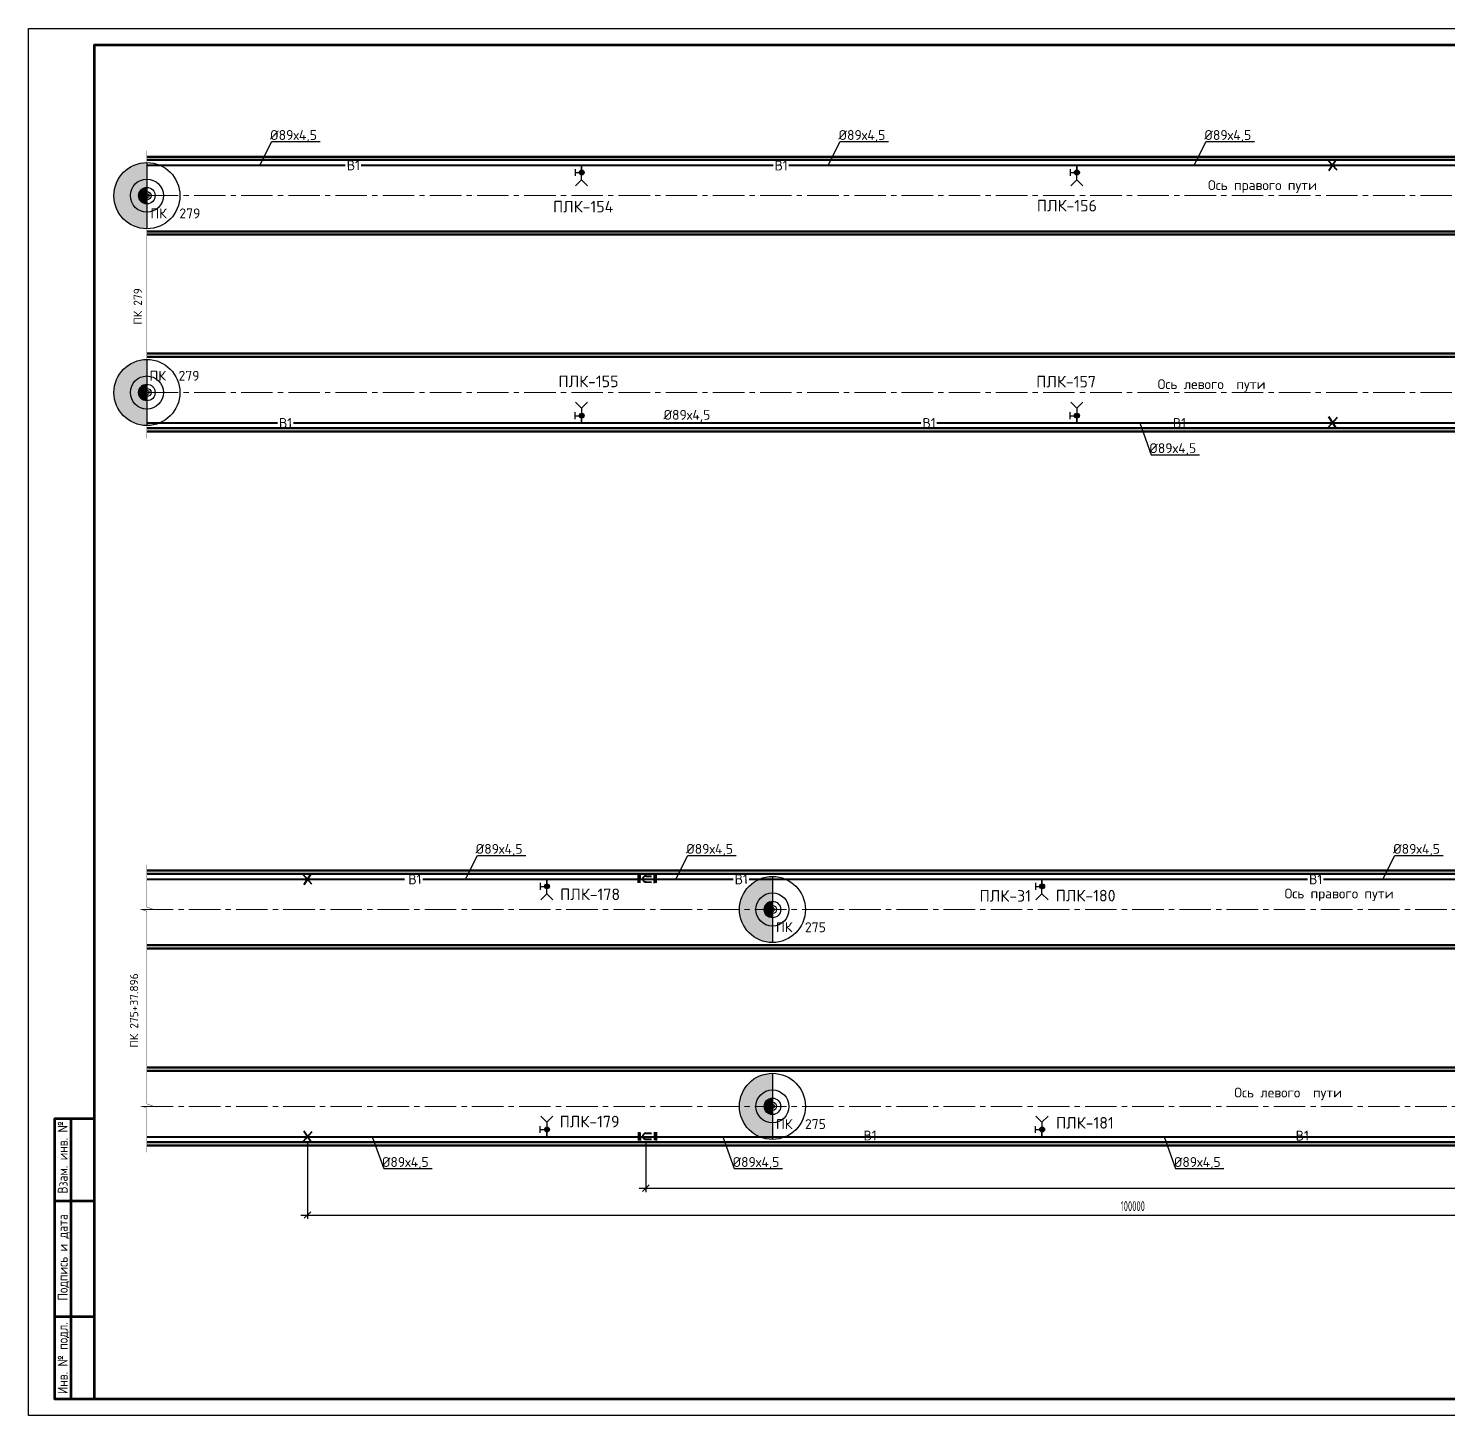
# Paper-space layout 'л2-л8' of a CAD drawing. Header units: millimetres. Extents: x 10032 to 18918, y -3051 to 627.
# Drawn here: x 10041.8 to 10471.6, y -3050.7 to -2630.7 of the extents above; entities that cross this region are included whole.
import ezdxf
from ezdxf.enums import TextEntityAlignment as Align

# ---------------------------------------------------------------- set-up
doc = ezdxf.new("R2010")
doc.units = ezdxf.units.MM
doc.header["$LTSCALE"] = 0.5
doc.linetypes.add('CENTER2', pattern=[28.575, 19.05, -3.175, 3.175, -3.175])
for name, color, linetype in [('0 @ 1', 7, 'Continuous'), ('1_NADPIS', 7, 'Continuous'), ('3_Текст', 7, 'Continuous'), ('FORMAT', 7, 'Continuous'), ('ВК_надписи', 7, 'Continuous'), ('ВК_сети', 4, 'Continuous'), ('ГТ_ПК', 2, 'Continuous'), ('ГТ_ПК @ 0.25', 2, 'Continuous'), ('ГТ_ПК @ 0.5', 2, 'Continuous'), ('ГТ_ПК @ 1', 2, 'Continuous'), ('ГТ_ПК @ 2', 2, 'Continuous'), ('ГТ_ПК @ 4', 2, 'Continuous')]:
    doc.layers.add(name, color=color, linetype=linetype)
for name, color, linetype, lineweight in [('1_PK500', 5, 'Continuous', 35), ('А_Дизайн', 16, 'Continuous', 20), ('А_Конструкции', 4, 'Continuous', 50), ('АР_Оси', 242, 'CENTER2', 18)]:
    doc.layers.add(name, color=color, linetype=linetype, lineweight=lineweight)
doc.styles.add('RS-30-06', font='romans.shx', dxfattribs={"width": 0.6, "height": 3})
doc.styles.add('ММП', font='isocpeur.ttf', dxfattribs={"width": 0.9})
doc.styles.add('Стандарт ММП', font='isocpeur.ttf')
doc.dimstyles.new('M200$0', dxfattribs={"dimscale": 0, "dimtxt": 3, "dimasz": 2, "dimexe": 1.2, "dimexo": 1.5, "dimgap": 1.2, "dimtad": 1, "dimdec": 0, "dimlfac": 200, "dimrnd": 1, "dimzin": 0, "dimdsep": 46, "dimtxsty": 'RS-30-06', "dimblk1": 'OBLIQUE', "dimblk2": 'OBLIQUE', "dimsah": 1, "dimcen": 2.5, "dimdle": 2, "dimclrt": 9, "dimadec": 0, "dimazin": 0, "dimtfac": 1, "dimtdec": 0, "dimtmove": 2, "dimatfit": 3, "dimldrblk": 'OBLIQUE', "dimfxl": 1.2, "dimtolj": 1, "dimtzin": 0, "dimarcsym": 0})

# ---------------------------------------------------------------- blocks, each defined once
blk = doc.blocks.new('ПК')
at = {"layer": 'ГТ_ПК'}
blk.add_hatch(color=0, dxfattribs=at).paths.add_polyline_path([(0, -2.5, 0.414214), (2.5, 0, 0.414214), (0, 2.5)])
at = {"layer": 'ГТ_ПК', "color": 0}
blk.add_line((0, -2.5), (0, 2.5), dxfattribs=at)
blk.add_circle((0, 0), 2.5, dxfattribs=at)
blk = doc.blocks.new('*U517')
at = {"layer": 'ГТ_ПК @ 0.25', "extrusion": (9.32183e-09, 7.72587e-22, 1), "xscale": 0.2500000000000059, "yscale": 0.2500000000000053, "zscale": 0.2500000000000053, "rotation": 180}
blk.add_blockref('ПК', (10267.13, -2897.44, 0), dxfattribs=at)
at = {"layer": 'ГТ_ПК @ 0.5', "extrusion": (9.32183e-09, 7.72587e-22, 1), "xscale": 0.5000000000000185, "yscale": 0.5000000000000173, "zscale": 0.5000000000000173, "rotation": 180}
blk.add_blockref('ПК', (10267.13, -2897.44, 0), dxfattribs=at)
at = {"layer": 'ГТ_ПК @ 1', "extrusion": (9.32183e-09, 7.72587e-22, 1), "rotation": 179.9999999999641}
blk.add_blockref('ПК', (10267.13, -2897.44, 0), dxfattribs=at)
at = {"layer": 'ГТ_ПК @ 2', "extrusion": (9.32183e-09, 7.72587e-22, 1), "xscale": 2.000000000000074, "yscale": 2.000000000000069, "zscale": 2.000000000000069, "rotation": 180}
blk.add_blockref('ПК', (10267.13, -2897.44, 0), dxfattribs=at)
at = {"layer": 'ГТ_ПК @ 4', "extrusion": (9.32183e-09, 7.72587e-22, 1), "xscale": 4.000000000000095, "yscale": 4.000000000000085, "zscale": 4.000000000000085, "rotation": 180}
blk.add_blockref('ПК', (10267.13, -2897.44, 0), dxfattribs=at)
blk = doc.blocks.new('*U519')
at = {"layer": 'ГТ_ПК @ 0.25', "extrusion": (9.32183e-09, 7.72587e-22, 1), "xscale": 0.2500000000000059, "yscale": 0.2500000000000053, "zscale": 0.2500000000000053, "rotation": 180}
blk.add_blockref('ПК', (10267.13, -2957.04, 0), dxfattribs=at)
at = {"layer": 'ГТ_ПК @ 0.5', "extrusion": (9.32183e-09, 7.72587e-22, 1), "xscale": 0.5000000000000185, "yscale": 0.5000000000000173, "zscale": 0.5000000000000173, "rotation": 180}
blk.add_blockref('ПК', (10267.13, -2957.04, 0), dxfattribs=at)
at = {"layer": 'ГТ_ПК @ 1', "extrusion": (9.32183e-09, 7.72587e-22, 1), "rotation": 179.9999999999641}
blk.add_blockref('ПК', (10267.13, -2957.04, 0), dxfattribs=at)
at = {"layer": 'ГТ_ПК @ 2', "extrusion": (9.32183e-09, 7.72587e-22, 1), "xscale": 2.000000000000074, "yscale": 2.000000000000069, "zscale": 2.000000000000069, "rotation": 180}
blk.add_blockref('ПК', (10267.13, -2957.04, 0), dxfattribs=at)
at = {"layer": 'ГТ_ПК @ 4', "extrusion": (9.32183e-09, 7.72587e-22, 1), "xscale": 4.000000000000095, "yscale": 4.000000000000085, "zscale": 4.000000000000085, "rotation": 180}
blk.add_blockref('ПК', (10267.13, -2957.04, 0), dxfattribs=at)
blk = doc.blocks.new('*U441')
at = {"color": 0, "lineweight": 25, "ltscale": 100}
blk.add_line((230, 5), (415, 5), dxfattribs=at)
at = {"layer": 'FORMAT', "color": 7, "lineweight": 25}
blk.add_lwpolyline([(0, 0), (0, 420), (2080, 420), (2080, 0), (0, 0)], dxfattribs=at)
at = {"layer": 'FORMAT', "color": 7, "lineweight": 60}
for points in [[(20, 5), (20, 415), (2075, 415), (2075, 5), (20, 5)], [(20, 5), (8, 5), (8, 90), (20, 90)], [(13, 5), (13, 90)], [(8, 65), (20, 65)], [(8, 30), (20, 30)]]:
    blk.add_lwpolyline(points, dxfattribs=at)
at = {"layer": 'FORMAT', "color": 7, "style": 'ММП', "width": 0.85}
for s, p in [('Взам. инв. №', (11.9, 67.22)), ('Подпись и дата', (11.9, 34.83))]:
    blk.add_text(s, height=3, rotation=90, dxfattribs=at).set_placement(p)
blk.add_text('Инв. № подл.', height=3, rotation=90, dxfattribs=at).set_placement((11.9, 17.38), align=Align.CENTER)
blk = doc.blocks.new('*U641')
at = {"layer": 'ГТ_ПК @ 0.25', "extrusion": (9.32183e-09, 7.72587e-22, 1), "xscale": 0.250000000000006, "yscale": 0.2500000000000053, "zscale": 0.2500000000000053, "rotation": 180}
blk.add_blockref('ПК', (10077.65, -2681.31, 0), dxfattribs=at)
at = {"layer": 'ГТ_ПК @ 0.5', "extrusion": (9.32183e-09, 7.72587e-22, 1), "xscale": 0.5000000000000187, "yscale": 0.5000000000000173, "zscale": 0.5000000000000173, "rotation": 180}
blk.add_blockref('ПК', (10077.65, -2681.31, 0), dxfattribs=at)
at = {"layer": 'ГТ_ПК @ 1', "extrusion": (9.32183e-09, 7.72587e-22, 1), "rotation": 179.9999999999641}
blk.add_blockref('ПК', (10077.65, -2681.31, 0), dxfattribs=at)
at = {"layer": 'ГТ_ПК @ 2', "extrusion": (9.32183e-09, 7.72587e-22, 1), "xscale": 2.000000000000075, "yscale": 2.000000000000069, "zscale": 2.000000000000069, "rotation": 180}
blk.add_blockref('ПК', (10077.65, -2681.31, 0), dxfattribs=at)
at = {"layer": 'ГТ_ПК @ 4', "extrusion": (9.32183e-09, 7.72587e-22, 1), "xscale": 4.000000000000096, "yscale": 4.000000000000085, "zscale": 4.000000000000085, "rotation": 180}
blk.add_blockref('ПК', (10077.65, -2681.31, 0), dxfattribs=at)
blk = doc.blocks.new('*U644')
at = {"layer": 'ГТ_ПК @ 0.25', "extrusion": (9.32183e-09, 7.72587e-22, 1), "xscale": 0.250000000000006, "yscale": 0.2500000000000053, "zscale": 0.2500000000000053, "rotation": 180}
blk.add_blockref('ПК', (10077.65, -2740.91, 0), dxfattribs=at)
at = {"layer": 'ГТ_ПК @ 0.5', "extrusion": (9.32183e-09, 7.72587e-22, 1), "xscale": 0.5000000000000187, "yscale": 0.5000000000000173, "zscale": 0.5000000000000173, "rotation": 180}
blk.add_blockref('ПК', (10077.65, -2740.91, 0), dxfattribs=at)
at = {"layer": 'ГТ_ПК @ 1', "extrusion": (9.32183e-09, 7.72587e-22, 1), "rotation": 179.9999999999641}
blk.add_blockref('ПК', (10077.65, -2740.91, 0), dxfattribs=at)
at = {"layer": 'ГТ_ПК @ 2', "extrusion": (9.32183e-09, 7.72587e-22, 1), "xscale": 2.000000000000075, "yscale": 2.000000000000069, "zscale": 2.000000000000069, "rotation": 180}
blk.add_blockref('ПК', (10077.65, -2740.91, 0), dxfattribs=at)
at = {"layer": 'ГТ_ПК @ 4', "extrusion": (9.32183e-09, 7.72587e-22, 1), "xscale": 4.000000000000096, "yscale": 4.000000000000085, "zscale": 4.000000000000085, "rotation": 180}
blk.add_blockref('ПК', (10077.65, -2740.91, 0), dxfattribs=at)
blk = doc.blocks.new('_Oblique')
at = {"linetype": 'ByBlock', "lineweight": 30}
blk.add_line((-0.5, -0.5), (0.5, 0.5), dxfattribs=at)
blk = doc.blocks.new('*D154')
at = {"color": 0, "lineweight": -2}
for p, q in [((10126.28, -2967.73), (10126.28, -2991.14)), ((10626.28, -2967.51), (10626.28, -2991.14)), ((10124.28, -2989.94), (10628.28, -2989.94))]:
    blk.add_line(p, q, dxfattribs=at)
at = {"layer": 'Defpoints', "color": 0, "linetype": 'Continuous', "lineweight": 30}
for p in [(10626.28, -2966.01, 0), (10126.28, -2966.23, 0), (10626.28, -2989.94)]:
    blk.add_point(p, dxfattribs=at)
at = {"color": 0, "linetype": 'Continuous', "lineweight": -2, "xscale": 2, "yscale": 2, "zscale": 2, "rotation": 180}
blk.add_blockref('_Oblique', (10126.28, -2989.94), dxfattribs=at)
at = {"color": 0, "linetype": 'Continuous', "lineweight": -2, "xscale": 2, "yscale": 2, "zscale": 2}
blk.add_blockref('_Oblique', (10626.28, -2989.94), dxfattribs=at)
at = {"color": 9, "linetype": 'Continuous', "lineweight": 30, "insert": (10376.28, -2987.24), "char_height": 3, "attachment_point": 5, "style": 'RS-30-06'}
blk.add_mtext('\\A1;100000', dxfattribs=at)
blk = doc.blocks.new('*D155')
at = {"color": 0, "lineweight": -2}
for p, q in [((10228.78, -2967.59), (10228.78, -2982.98)), ((10728.78, -2967.55), (10728.78, -2982.98)), ((10226.78, -2981.78), (10730.78, -2981.78))]:
    blk.add_line(p, q, dxfattribs=at)
at = {"layer": 'Defpoints', "color": 0, "linetype": 'Continuous', "lineweight": 30}
for p in [(10228.78, -2966.09, 0), (10728.78, -2966.05, 0), (10728.78, -2981.78)]:
    blk.add_point(p, dxfattribs=at)
at = {"color": 0, "linetype": 'Continuous', "lineweight": -2, "xscale": 2, "yscale": 2, "zscale": 2, "rotation": 180}
blk.add_blockref('_Oblique', (10228.78, -2981.78), dxfattribs=at)
at = {"color": 0, "linetype": 'Continuous', "lineweight": -2, "xscale": 2, "yscale": 2, "zscale": 2}
blk.add_blockref('_Oblique', (10728.78, -2981.78), dxfattribs=at)
at = {"color": 9, "linetype": 'Continuous', "lineweight": 30, "insert": (10478.78, -2979.08), "char_height": 3, "attachment_point": 5, "style": 'RS-30-06'}
blk.add_mtext('\\A1;100000', dxfattribs=at)

psp = doc.layouts.new('л2-л8')

# ---------------------------------------------------------------- hatches: boundary and pattern name
at = {"layer": 'ВК_сети', "ltscale": 0.5}
h = psp.add_hatch(color=5, dxfattribs=at)
h.paths.add_polyline_path([(10210.1121, -2674.3, 0.41421356), (10209.3621, -2673.55), (10209.3621, -2674.3)])
h.paths.add_polyline_path([(10210.1121, -2674.3), (10209.3621, -2674.3), (10209.3621, -2675.05, 0.41421356)])
h.paths.add_polyline_path([(10209.3621, -2674.3), (10209.3621, -2673.55, 0.58408052), (10208.7203, -2674.688)])
h.paths.add_polyline_path([(10209.3621, -2675.05), (10209.3621, -2674.3), (10208.7203, -2674.688, 0.26256208)])
h = psp.add_hatch(color=5, dxfattribs=at)
h.paths.add_polyline_path([(10360.1121, -2674.3, 0.41421356), (10359.3621, -2673.55), (10359.3621, -2674.3)])
h.paths.add_polyline_path([(10360.1121, -2674.3), (10359.3621, -2674.3), (10359.3621, -2675.05, 0.41421356)])
h.paths.add_polyline_path([(10359.3621, -2674.3), (10359.3621, -2673.55, 0.58408052), (10358.7203, -2674.688)])
h.paths.add_polyline_path([(10359.3621, -2675.05), (10359.3621, -2674.3), (10358.7203, -2674.688, 0.26256208)])
h = psp.add_hatch(color=5, dxfattribs=at)
h.paths.add_polyline_path([(10210.1121, -2747.9232, -0.41421356), (10209.3621, -2748.6732), (10209.3621, -2747.9232)])
h.paths.add_polyline_path([(10210.1121, -2747.9232), (10209.3621, -2747.9232), (10209.3621, -2747.1732, -0.41421356)])
h.paths.add_polyline_path([(10209.3621, -2747.9232), (10209.3621, -2748.6732, -0.58408052), (10208.7203, -2747.5352)])
h.paths.add_polyline_path([(10209.3621, -2747.1732), (10209.3621, -2747.9232), (10208.7203, -2747.5352, -0.26256208)])
h = psp.add_hatch(color=5, dxfattribs=at)
h.paths.add_polyline_path([(10360.1121, -2747.9232, -0.41421356), (10359.3621, -2748.6732), (10359.3621, -2747.9232)])
h.paths.add_polyline_path([(10360.1121, -2747.9232), (10359.3621, -2747.9232), (10359.3621, -2747.1732, -0.41421356)])
h.paths.add_polyline_path([(10359.3621, -2747.9232), (10359.3621, -2748.6732, -0.58408052), (10358.7203, -2747.5352)])
h.paths.add_polyline_path([(10359.3621, -2747.1732), (10359.3621, -2747.9232), (10358.7203, -2747.5352, -0.26256208)])
h = psp.add_hatch(color=5, dxfattribs=at)
h.paths.add_polyline_path([(10199.5921, -2890.4304, 0.41421356), (10198.8421, -2889.6804), (10198.8421, -2890.4304)])
h.paths.add_polyline_path([(10199.5921, -2890.4304), (10198.8421, -2890.4304), (10198.8421, -2891.1804, 0.41421356)])
h.paths.add_polyline_path([(10198.8421, -2890.4304), (10198.8421, -2889.6804, 0.58408052), (10198.2003, -2890.8184)])
h.paths.add_polyline_path([(10198.8421, -2891.1804), (10198.8421, -2890.4304), (10198.2003, -2890.8184, 0.26256208)])
h = psp.add_hatch(color=5, dxfattribs=at)
h.paths.add_polyline_path([(10349.5921, -2890.4304, 0.41421356), (10348.8421, -2889.6804), (10348.8421, -2890.4304)])
h.paths.add_polyline_path([(10349.5921, -2890.4304), (10348.8421, -2890.4304), (10348.8421, -2891.1804, 0.41421356)])
h.paths.add_polyline_path([(10348.8421, -2890.4304), (10348.8421, -2889.6804, 0.58408052), (10348.2003, -2890.8184)])
h.paths.add_polyline_path([(10348.8421, -2891.1804), (10348.8421, -2890.4304), (10348.2003, -2890.8184, 0.26256208)])
h = psp.add_hatch(color=5, dxfattribs=at)
h.paths.add_polyline_path([(10199.5921, -2964.0537, -0.41421356), (10198.8421, -2964.8037), (10198.8421, -2964.0537)])
h.paths.add_polyline_path([(10199.5921, -2964.0537), (10198.8421, -2964.0537), (10198.8421, -2963.3037, -0.41421356)])
h.paths.add_polyline_path([(10198.8421, -2964.0537), (10198.8421, -2964.8037, -0.58408052), (10198.2003, -2963.6657)])
h.paths.add_polyline_path([(10198.8421, -2963.3037), (10198.8421, -2964.0537), (10198.2003, -2963.6657, -0.26256208)])
h = psp.add_hatch(color=5, dxfattribs=at)
h.paths.add_polyline_path([(10349.5921, -2964.0537, -0.41421356), (10348.8421, -2964.8037), (10348.8421, -2964.0537)])
h.paths.add_polyline_path([(10349.5921, -2964.0537), (10348.8421, -2964.0537), (10348.8421, -2963.3037, -0.41421356)])
h.paths.add_polyline_path([(10348.8421, -2964.0537), (10348.8421, -2964.8037, -0.58408052), (10348.2003, -2963.6657)])
h.paths.add_polyline_path([(10348.8421, -2963.3037), (10348.8421, -2964.0537), (10348.2003, -2963.6657, -0.26256208)])

# ---------------------------------------------------------------- linework, layer by layer
at = {"layer": 'А_Дизайн', "ltscale": 0.125, "const_width": 0.12}
for points in [[(10077.6505, -2707.2255), (10077.6505, -2681.8241), (10075.8465, -2681.2301), (10079.5186, -2681.2275), (10077.6505, -2680.5585), (10077.6505, -2667.686)], [(10077.6505, -2754.8334), (10077.6505, -2741.4241), (10075.8465, -2740.8301), (10079.5186, -2740.8275), (10077.6505, -2740.1585), (10077.6505, -2707.2255)], [(10077.6505, -2923.3556), (10077.6505, -2897.9542), (10075.8465, -2897.3602), (10079.5186, -2897.3576), (10077.6505, -2896.6886), (10077.6505, -2883.8161)], [(10077.6505, -2970.9635), (10077.6505, -2957.5542), (10075.8465, -2956.9602), (10079.5186, -2956.9576), (10077.6505, -2956.2886), (10077.6505, -2923.3556)]]:
    psp.add_lwpolyline(points, dxfattribs=at)
at = {"layer": 'А_Конструкции'}
for p, q in [((10077.6505, -2669.5116), (11406.7262, -2669.5116)), ((10077.6505, -2670.5116), (11406.7262, -2670.5116)), ((10077.6505, -2692.1116), (11406.7262, -2692.1116)), ((10077.6505, -2693.1116), (11406.7262, -2693.1116)), ((10077.6505, -2729.1116), (11406.7262, -2729.1116)), ((10077.6505, -2730.1116), (11406.7262, -2730.1116)), ((10077.6505, -2751.7116), (11406.7262, -2751.7116)), ((10077.6505, -2752.7116), (11406.7262, -2752.7116)), ((10077.6505, -2885.642), (10977.9169, -2885.642)), ((10077.6505, -2886.642), (10977.9169, -2886.642)), ((10077.6505, -2908.242), (10977.9169, -2908.242)), ((10077.6505, -2909.242), (10977.9169, -2909.242)), ((10077.6505, -2945.242), (10977.9169, -2945.242)), ((10077.6505, -2946.242), (10977.9169, -2946.242)), ((10077.6505, -2967.842), (10977.9169, -2967.842)), ((10077.6505, -2968.842), (10977.9169, -2968.842))]:
    psp.add_line(p, q, dxfattribs=at)
at = {"layer": 'АР_Оси', "color": 7}
for p, q in [((10077.6505, -2681.3116), (11405.1697, -2681.3116)), ((10077.6505, -2740.9116), (11405.1697, -2740.9116)), ((10076.0952, -2897.4421), (10976.3604, -2897.4421)), ((10076.0952, -2957.0421), (10976.3604, -2957.0421))]:
    psp.add_line(p, q, dxfattribs=at)
at = {"layer": 'ВК_надписи'}
for p, q in [((10111.8592, -2672.12, 0), (10115.5189, -2664.9223, 0)), ((10115.5189, -2664.9223, 0), (10130.1584, -2664.9223, 0)), ((10284.0263, -2672.12, 0), (10287.6861, -2664.9223, 0)), ((10287.6861, -2664.9223, 0), (10302.3255, -2664.9223, 0)), ((10394.8532, -2672.12, 0), (10398.513, -2664.9223, 0)), ((10398.513, -2664.9223, 0), (10413.1524, -2664.9223, 0)), ((10378.3739, -2750.1031, 0), (10381.8262, -2759.7343, 0)), ((10381.8262, -2759.7343, 0), (10396.4656, -2759.7343, 0)), ((10174.1221, -2888.2505, 0), (10177.7818, -2881.0528, 0)), ((10177.7818, -2881.0528, 0), (10192.4213, -2881.0528, 0)), ((10237.8949, -2888.2505, 0), (10241.5547, -2881.0528, 0)), ((10241.5547, -2881.0528, 0), (10256.1941, -2881.0528, 0)), ((10452.0296, -2888.2505, 0), (10455.6894, -2881.0528, 0)), ((10455.6894, -2881.0528, 0), (10470.3288, -2881.0528, 0)), ((10145.9266, -2966.2337, 0), (10149.3789, -2975.8648, 0)), ((10252.1386, -2966.2337, 0), (10255.5909, -2975.8648, 0)), ((10385.8057, -2966.2337, 0), (10389.258, -2975.8648, 0)), ((10149.3789, -2975.8648, 0), (10164.0183, -2975.8648, 0)), ((10255.5909, -2975.8648, 0), (10270.2303, -2975.8648, 0)), ((10389.258, -2975.8648, 0), (10403.8974, -2975.8648, 0))]:
    psp.add_line(p, q, dxfattribs=at)
at = {"layer": 'ВК_сети', "color": 5, "ltscale": 0.5}
for p, q in [((10207.3325, -2673.2683, 0), (10207.3325, -2675.3301)), ((10209.3005, -2676.5588, 0), (10209.3005, -2672.12)), ((10357.3325, -2673.2683, 0), (10357.3325, -2675.3301)), ((10359.3005, -2676.5588, 0), (10359.3005, -2672.12)), ((10207.3325, -2674.2992, 0), (10209.3621, -2674.2992, 0)), ((10209.3005, -2676.5588), (10207.4763, -2678.3829)), ((10209.3005, -2676.5588), (10211.1247, -2678.3829)), ((10357.3325, -2674.2992, 0), (10359.3621, -2674.2992, 0)), ((10359.3005, -2676.5588), (10357.4763, -2678.3829)), ((10359.3005, -2676.5588), (10361.1247, -2678.3829)), ((10207.3325, -2748.9548, 0), (10207.3325, -2746.893)), ((10209.3005, -2745.6644), (10207.4763, -2743.8402)), ((10209.3005, -2745.6644), (10211.1247, -2743.8402)), ((10209.3005, -2745.6644, 0), (10209.3005, -2750.1031)), ((10357.3325, -2748.9548, 0), (10357.3325, -2746.893)), ((10359.3005, -2745.6644), (10357.4763, -2743.8402)), ((10359.3005, -2745.6644), (10361.1247, -2743.8402)), ((10359.3005, -2745.6644, 0), (10359.3005, -2750.1031)), ((10207.3325, -2747.9239, 0), (10209.3621, -2747.9239, 0)), ((10357.3325, -2747.9239, 0), (10359.3621, -2747.9239, 0)), ((10198.7805, -2892.6892, 0), (10198.7805, -2888.2505, 0)), ((10348.7805, -2892.6892, 0), (10348.7805, -2888.2505, 0)), ((10196.8125, -2889.3988, 0), (10196.8125, -2891.4606, 0)), ((10196.8125, -2890.4297, 0), (10198.8421, -2890.4297, 0)), ((10198.7805, -2892.6892, 0), (10196.9563, -2894.5134, 0)), ((10198.7805, -2892.6892, 0), (10200.6047, -2894.5134, 0)), ((10346.8125, -2889.3988, 0), (10346.8125, -2891.4606, 0)), ((10346.8125, -2890.4297, 0), (10348.8421, -2890.4297, 0)), ((10348.7805, -2892.6892, 0), (10346.9563, -2894.5134, 0)), ((10348.7805, -2892.6892, 0), (10350.6047, -2894.5134, 0)), ((10198.7805, -2961.7949, 0), (10196.9563, -2959.9707, 0)), ((10198.7805, -2961.7949, 0), (10200.6047, -2959.9707, 0)), ((10198.7805, -2961.7949, 0), (10198.7805, -2966.2336, 0)), ((10348.7805, -2961.7949, 0), (10346.9563, -2959.9707, 0)), ((10348.7805, -2961.7949, 0), (10350.6047, -2959.9707, 0)), ((10348.7805, -2961.7949, 0), (10348.7805, -2966.2336, 0)), ((10196.8125, -2965.0853, 0), (10196.8125, -2963.0235, 0)), ((10196.8125, -2964.0544, 0), (10198.8421, -2964.0544, 0)), ((10346.8125, -2965.0853, 0), (10346.8125, -2963.0235, 0)), ((10346.8125, -2964.0544, 0), (10348.8421, -2964.0544, 0))]:
    psp.add_line(p, q, dxfattribs=at)
at = {"layer": 'ВК_сети', "color": 1, "lineweight": 30, "ltscale": 0.5, "extrusion": (-3.27269e-07, 1.1423e-06, 1)}
for p, q in [((10209.3005, -2672.12), (10209.3005, -2675.0749, 0)), ((10359.3005, -2672.12), (10359.3005, -2675.0749, 0)), ((10198.7805, -2888.2505, 0), (10198.7805, -2891.2054, 0)), ((10348.7805, -2888.2505, 0), (10348.7805, -2891.2054, 0))]:
    psp.add_line(p, q, dxfattribs=at)
at = {"layer": 'ВК_сети', "color": 5, "lineweight": 40, "ltscale": 0.5}
for p, q in [((10438.1786, -2673.6158, 0), (10435.4224, -2670.6242, 0)), ((10437.9341, -2670.4314, 0), (10435.6669, -2673.8086, 0)), ((10438.1786, -2748.4956, 0), (10435.4224, -2751.4872, 0)), ((10437.9341, -2751.6801, 0), (10435.6669, -2748.3028, 0)), ((10127.6586, -2889.7463, 0), (10124.9024, -2886.7547, 0)), ((10127.4141, -2886.5619, 0), (10125.1469, -2889.9391, 0)), ((10226.5168, -2889.408, 0), (10226.5473, -2886.9254, 0)), ((10227.0132, -2889.3479, 0), (10227.0437, -2886.8654, 0)), ((10228.8583, -2887.2976, 0), (10230.5292, -2887.3181, 0)), ((10231.4164, -2889.468, 0), (10231.4469, -2886.9855, 0)), ((10231.9128, -2889.408, 0), (10231.9432, -2886.9254, 0)), ((10228.8363, -2889.0925, 0), (10230.5072, -2889.113, 0)), ((10127.6586, -2964.7378, 0), (10124.9024, -2967.7294, 0)), ((10127.4141, -2967.9223, 0), (10125.1469, -2964.545, 0)), ((10226.5168, -2964.8788, 0), (10226.5473, -2967.3613, 0)), ((10227.0132, -2964.9388, 0), (10227.0437, -2967.4213, 0)), ((10228.8363, -2965.1942, 0), (10230.5072, -2965.1737, 0)), ((10231.4164, -2964.8187, 0), (10231.4469, -2967.3012, 0)), ((10231.9128, -2964.8788, 0), (10231.9432, -2967.3613, 0)), ((10228.8583, -2966.9891, 0), (10230.5292, -2966.9686, 0))]:
    psp.add_line(p, q, dxfattribs=at)
at = {"layer": 'ВК_сети', "color": 1, "lineweight": 30, "ltscale": 0.5, "extrusion": (-3.27269e-07, -1.1423e-06, 1)}
for p, q in [((10209.3005, -2750.1031), (10209.3005, -2747.1482, 0)), ((10359.3005, -2750.1031), (10359.3005, -2747.1482, 0)), ((10198.7805, -2966.2336, 0), (10198.7805, -2963.2787, 0)), ((10348.7805, -2966.2336, 0), (10348.7805, -2963.2787, 0))]:
    psp.add_line(p, q, dxfattribs=at)
at = {"layer": 'ВК_сети', "color": 2, "lineweight": 40, "ltscale": 0.5, "elevation": 0}
for points in [[(10077.6505, -2672.12), (10137.7392, -2672.12)], [(10142.5395, -2672.12), (10267.3087, -2672.12)], [(10272.1089, -2672.12), (10480.3783, -2672.12)], [(10077.6505, -2750.1031), (10117.217, -2750.1031)], [(10122.0172, -2750.1031), (10312.1175, -2750.1031)], [(10316.9178, -2750.1031), (10417.0335, -2750.1031)], [(10417.0335, -2750.1031), (10435.507, -2750.1031)], [(10435.507, -2750.1031), (10538.9534, -2750.1031)], [(10077.6505, -2888.2501), (10155.6432, -2888.2501)], [(10161.1971, -2888.2505), (10255.2431, -2888.2505)], [(10260.0433, -2888.2505), (10429.2203, -2888.2505)], [(10434.0205, -2888.2505), (10548.0558, -2888.2505)], [(10077.6505, -2966.2337), (11475.7834, -2966.2337)], [(10229.5177, -2966.2337), (10294.2638, -2966.2337)]]:
    psp.add_lwpolyline(points, dxfattribs=at)
at = {"layer": 'ВК_сети', "color": 5, "ltscale": 0.5}
for centre in [(10209.3621, -2674.3, 0), (10359.3621, -2674.3, 0), (10209.3621, -2747.9232, 0), (10359.3621, -2747.9232, 0), (10198.8421, -2890.4304, 0), (10348.8421, -2890.4304, 0), (10198.8421, -2964.0537, 0), (10348.8421, -2964.0537, 0)]:
    psp.add_circle(centre, 0.75, dxfattribs=at)
at = {"layer": 'ВК_сети', "color": 5, "lineweight": 40, "ltscale": 0.5}
for centre, start, end in [((10228.7805, -2888.1943, 0), 85.038167, 273.557419), ((10228.7805, -2966.0925, 0), 86.442581, 274.961833)]:
    psp.add_arc(centre, 0.9, start, end, dxfattribs=at)

# ---------------------------------------------------------------- block references
at = {"layer": '0 @ 1', "ltscale": 0.5}
psp.add_blockref('*U441', (10041.7584, -3050.668), dxfattribs=at)
at = {"layer": 'ГТ_ПК', "color": 6, "linetype": 'Continuous', "lineweight": 120}
for name in ['*U641', '*U644', '*U517', '*U519']:
    psp.add_blockref(name, (0, 0), dxfattribs=at)

# ---------------------------------------------------------------- texts
at = {"layer": '1_NADPIS', "linetype": 'Continuous', "style": 'Стандарт ММП'}
for s, p in [('ПЛК-154', (10200.6481, -2686.3843, 0)), ('ПЛК-156', (10347.2234, -2686.0809, 0)), ('ПЛК-155', (10202.3121, -2739.304, 0)), ('ПЛК-157', (10347.0225, -2739.3674, 0)), ('ПЛК-178', (10202.8011, -2894.59, 0)), ('ПЛК-31', (10329.8708, -2895.059, 0)), ('ПЛК-180', (10352.9204, -2894.9862, 0)), ('ПЛК-179', (10202.6713, -2963.3926, 0)), ('ПЛК-181', (10353.019, -2963.7833, 0))]:
    psp.add_text(s, height=3.5, rotation=360, dxfattribs=at).set_placement(p)
at = {"layer": '1_NADPIS', "linetype": 'Continuous', "lineweight": 30, "style": 'Стандарт ММП'}
for s, p in [('ПК 279', (10076.1439, -2720.3412, 0)), ('ПК 275+37.896', (10075.0149, -2939.2495, 0))]:
    psp.add_text(s, height=2.5, rotation=90, dxfattribs=at).set_placement(p)
at = {"layer": '1_PK500', "style": 'Стандарт ММП'}
for p in [(10138.2042, -2673.6379), (10267.7741, -2673.683), (10117.6824, -2751.6661), (10312.5829, -2751.6661), (10388.4433, -2751.6661), (10156.8623, -2889.8135), (10255.7085, -2889.8135), (10429.6857, -2889.8135), (10294.7292, -2967.3799), (10425.6494, -2967.4219)]:
    psp.add_text('В1', height=3, rotation=0.560426, dxfattribs=at).set_placement(p)
at = {"layer": '3_Текст', "color": 255, "style": 'Стандарт ММП'}
for s, p in [('Ось правого пути', (10399.0529, -2679.6249)), ('Ось левого  пути', (10383.8186, -2739.885, -0.0004)), ('Ось правого пути', (10422.246, -2894.0929)), ('Ось левого  пути', (10407.0117, -2954.353, -0.0004))]:
    psp.add_text(s, height=3, dxfattribs=at).set_placement(p)
at = {"layer": 'ВК_надписи', "lineweight": 30, "ltscale": 0.5, "style": 'Стандарт ММП'}
for p in [(10114.958, -2664.4511, 0), (10287.1252, -2664.4511, 0), (10397.9521, -2664.4511, 0), (10234.1308, -2749.1658, 0), (10381.2653, -2759.2631, 0), (10177.2209, -2880.5816, 0), (10240.9938, -2880.5816, 0), (10455.1285, -2880.5816, 0), (10148.818, -2975.3936, 0), (10255.03, -2975.3936, 0), (10388.6971, -2975.3936, 0)]:
    psp.add_text('%%C89х4,5', height=3, dxfattribs=at).set_placement(p)
at = {"layer": 'ВК_надписи', "char_height": 3, "attachment_point": 8, "style": 'Стандарт ММП'}
for s, insert in [('ПК  279', (10086.2833, -2688.1857)), ('ПК  279', (10086.031, -2737.3568)), ('ПК  275', (10275.7633, -2904.3162)), ('ПК  275', (10275.7633, -2963.9162))]:
    psp.add_mtext(s, dxfattribs=dict(at, insert=insert))

# ---------------------------------------------------------------- dimensions: what is measured, and where the dimension line sits
at = {"color": 7, "linetype": 'Continuous', "lineweight": 30}
for base, p1, p2, picture, middle in [((10626.2805, -2989.9436), (10126.2805, -2966.2336, 0), (10626.2805, -2966.0071, 0), '*D154', (10376.2805, -2987.2436)), ((10728.7805, -2981.7846), (10228.7805, -2966.0925, 0), (10728.7805, -2966.046, 0), '*D155', (10478.7805, -2979.0846))]:
    dim = psp.add_linear_dim(base=base, p1=p1, p2=p2, dimstyle='M200$0', override={"dimscale": 1, "dimarcsym": 1}, dxfattribs=at)
    dim.commit()
    dim.dimension.update_dxf_attribs({"geometry": picture, "text_midpoint": middle})

doc.saveas('drawing.dxf')
